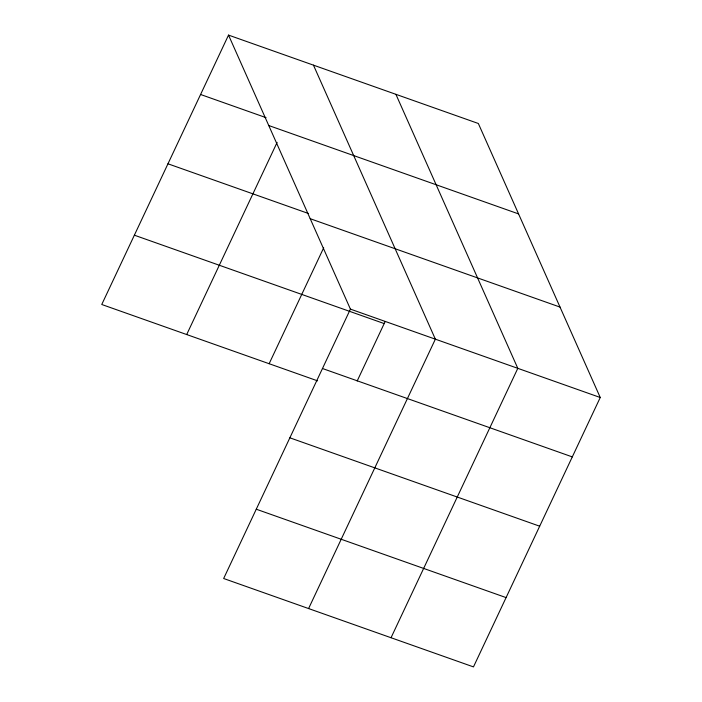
<?xml version="1.0" encoding="UTF-8"?>
<svg xmlns="http://www.w3.org/2000/svg" width="702" height="702" viewBox="0 0 702 702"><rect width="100%" height="100%" fill="white"/><g stroke="black" fill="none" stroke-linecap="round" stroke-linejoin="round"><path stroke-width="1.05" d="M228.527 35.1L350.421 309.117L223.657 578.509L473.473 666.9L600.245 397.507L478.343 123.491L228.527 35.1L101.755 304.493L317.576 380.853M186.697 334.547L277.132 142.366M269.138 363.715L323.683 247.806M357.169 381.002L385.126 321.595M308.59 608.564L435.363 339.171L313.461 65.154M391.032 637.732L517.804 368.339L395.902 94.322M200.579 94.489L266.076 117.664M268.752 125.526L518.576 213.917M167.962 163.794L308.555 213.531M310.196 218.691L560.02 307.081M350.421 309.117L600.245 397.507M134.372 235.196L384.187 323.578M322.472 368.515L572.297 456.897M289.865 437.811L539.689 526.202M256.265 509.213L506.089 597.595"/></g></svg>
